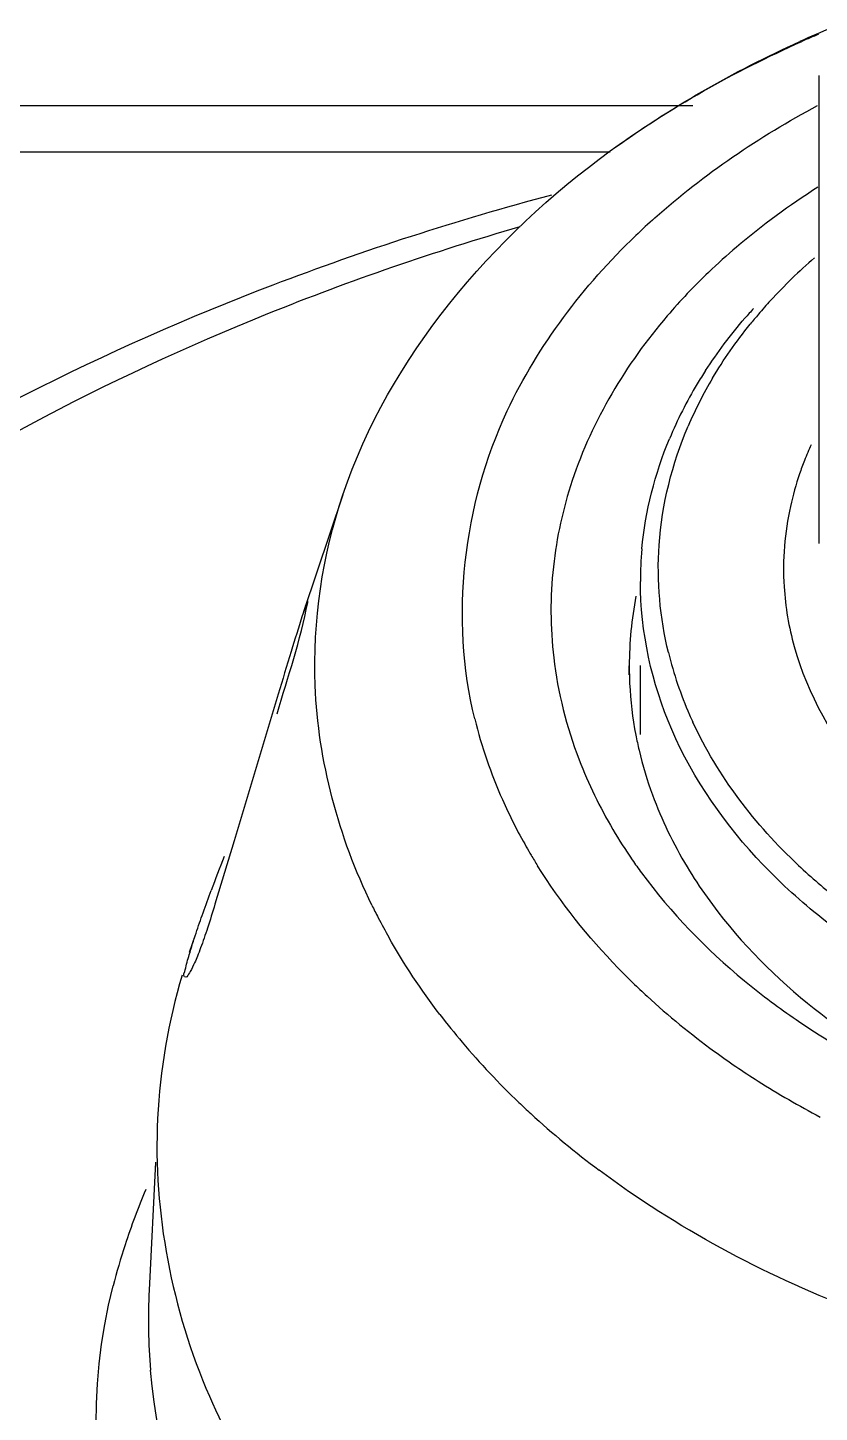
# Model space of a CAD drawing. Header units: millimetres. Extents: x 2513 to 2669, y 1505 to 1675.
# Drawn here: x 2525.61124 to 2525.62004, y 1506.32551 to 1506.3409 of the extents above; entities that cross this region are included whole.
import ezdxf

# ---------------------------------------------------------------- set-up
doc = ezdxf.new("R2010")
doc.units = ezdxf.units.MM

msp = doc.modelspace()

# ---------------------------------------------------------------- linework, layer by layer
at = {"linetype": 'Continuous'}
for p, q in [((2525.620040922457, 1506.335169304979), (2525.620040922457, 1506.340371767745)), ((2525.59738462487, 1506.340037183624), (2525.618634933896, 1506.340037183624)), ((2525.597452380843, 1506.339522525912), (2525.617716945342, 1506.339522525912)), ((2525.614745907428, 1506.335711956277), (2525.614309093674, 1506.334410218924)), ((2525.614310915677, 1506.334414930431), (2525.614294993775, 1506.334365385057)), ((2525.61792815746, 1506.333710796504), (2525.61792815746, 1506.333808931269)), ((2525.618052437753, 1506.333045049045), (2525.618052437753, 1506.333813596015)), ((2525.614026503172, 1506.333493242942), (2525.613537296273, 1506.331863608714)), ((2525.613537296273, 1506.331863608714), (2525.613323804742, 1506.331158909268)), ((2525.613103364476, 1506.330817056572), (2525.613038593398, 1506.33062403396)), ((2525.61268667128, 1506.328777385877), (2525.612681989242, 1506.32868263765)), ((2525.612662624304, 1506.328290758339), (2525.612592399837, 1506.326869658168))]:
    msp.add_line(p, q, dxfattribs=at)
for centre, radius, start, end in [((2525.625287739314, 1506.328691773471), 0.01323793558408827, 112.7048939399261, 114.3726780959285), ((2525.625195793074, 1506.328713598164), 0.01317185478936871, 113.0792782120371, 113.9622251904272), ((2525.625154089532, 1506.308737232675), 0.03136713288800097, 104.9428561184117, 110.8968713612704), ((2525.624980708099, 1506.310193651491), 0.0296717442092997, 106.1808476061386, 111.9108854178857), ((2525.623483616017, 1506.332881634482), 0.00791715860024625, 131.7304422207241, 133.8354863864195), ((2525.623839948031, 1506.332922679702), 0.007279069454378994, 130.418745678335, 133.7139969800095), ((2525.623968784081, 1506.333765380583), 0.006068836629247934, 131.007723213834, 137.4381606109282), ((2525.623431923896, 1506.333343806068), 0.006692712394075353, 133.6806436123054, 139.3963251621441), ((2525.623603252032, 1506.33389040419), 0.005794677584280618, 137.7887391882156, 139.227080950546), ((2525.623663732915, 1506.334052546327), 0.005649919493466236, 137.4906815893956, 139.5364507907258), ((2525.623536915864, 1506.334161056304), 0.005483015594624462, 139.5391335367008, 141.0580325929446), ((2525.622767312598, 1506.334684085307), 0.004551017015210289, 149.3003027931324, 156.8187218659818), ((2525.622929110823, 1506.334396853626), 0.00495056509531701, 146.9898161261534, 149.0409059110821), ((2525.622681759197, 1506.334540122501), 0.00466475330210864, 148.9870332741477, 157.3701872448989), ((2525.623226108877, 1506.334774142336), 0.003600361961767316, 155.4849292324774, 158.5245599462637), ((2525.623130073097, 1506.334812102858), 0.003497096072789959, 158.5272824472698, 161.0890682729397), ((2525.622993552084, 1506.334857302464), 0.003353295211368877, 161.0636729955024, 167.5078458843319), ((2525.621713466574, 1506.334399959211), 0.004656521527142503, 161.5978443307543, 173.6879217370904), ((2525.622852139088, 1506.334888223101), 0.00320854178603673, 167.5007055089281, 183.5518306037511), ((2525.622009172162, 1506.334749226181), 0.003956668019034504, 174.7819340914509, 180.0252327366379), ((2525.621562401633, 1506.334423076554), 0.004503835265692074, 173.7689395046421, 186.6638559060975), ((2525.622890838174, 1506.334892997638), 0.003247463190537715, 183.5936080797104, 195.5312287782466), ((2525.622031625026, 1506.333804897349), 0.004103108246510796, 169.0261056341314, 179.9436719489229), ((2525.622437764038, 1506.334952403131), 0.004193369076367089, 193.7384877324593, 203.6982834994343), ((2525.621983737492, 1506.333806333201), 0.004055219562245263, 179.9632937780881, 182.7134723903993), ((2525.621986150236, 1506.333806851219), 0.004057654144501589, 182.7191659434362, 190.8913860088239), ((2525.621439187923, 1506.334510073554), 0.005384895016498819, 193.8573711642871, 203.9610921143299), ((2525.622613784996, 1506.335024866943), 0.00438367388475479, 203.6408641160706, 204.8410748649796), ((2525.62208987006, 1506.333825490188), 0.004163027670372887, 190.8735710796205, 193.2400574648035), ((2525.622230643829, 1506.333860780252), 0.004308142586415621, 193.2681244998684, 200.1854357447286), ((2525.622217832118, 1506.33463369767), 0.005194063991228294, 201.0740604354396, 210.5875833138068), ((2525.62183755667, 1506.334684423749), 0.005819739878860941, 203.9368825962645, 209.7411514309178), ((2525.622598812056, 1506.334852677734), 0.005633463071456231, 210.5331298340863, 214.5957114944275), ((2525.622085427693, 1506.334821478574), 0.006102951975587962, 209.7039448479579, 210.719250921256), ((2525.637850515148, 1506.322152272068), 0.0262209696681419, 158.6716255070138, 159.5483344562917), ((2525.622173244503, 1506.334873748926), 0.006205147747901176, 210.7199544601604, 211.9799424021575), ((2525.622819666296, 1506.335002803494), 0.005900504618190992, 214.5780703898664, 216.304147654196), ((2525.623844873293, 1506.335828458412), 0.006124190793387503, 223.6999005275633, 226.8372339385542), ((2525.624217385823, 1506.336286879322), 0.006440414491630774, 226.803251242599, 232.0632190978462), ((2525.622980896006, 1506.33422930751), 0.005146622551672719, 211.0406195566627, 215.5369781253044), ((2525.621125144449, 1506.33411082932), 0.006742180549736419, 206.0480331614765, 207.3798159244947), ((2525.621268363377, 1506.334185397487), 0.006903648667238429, 207.382723426307, 209.4273427823983), ((2525.61955060918, 1506.328426094984), 0.006872650689942655, 163.5587273684685, 177.0701444868942), ((2525.623259972385, 1506.335728607598), 0.007590788504001405, 224.0686966307597, 224.8660977622178), ((2525.623338711202, 1506.335807067961), 0.007701945267396869, 224.866565537662, 225.7912270928272), ((2525.623461043948, 1506.335933317499), 0.007877740979528855, 225.7937148314071, 227.3787870241142), ((2525.624150059795, 1506.336292234704), 0.007759558025737985, 230.4480659248888, 233.2489722366133), ((2525.62385252024, 1506.336371640462), 0.008465371448832573, 227.4379637945201, 233.9843184572718), ((2525.624396909386, 1506.336621930064), 0.008171423898817774, 233.2453475722062, 235.6289828357019), ((2525.622232664181, 1506.334830523535), 0.008065334054937544, 217.3730094755835, 220.1982497527148), ((2525.622672190312, 1506.335209506889), 0.008645661848768417, 220.2366087286488, 226.3338064252945), ((2525.624288784328, 1506.33696038638), 0.009198110788390133, 233.94265619969, 237.5959285753846), ((2525.624598243646, 1506.337450793671), 0.009777991965772793, 237.6048905209817, 242.2871900922326), ((2525.623028880321, 1506.335572827736), 0.009154760403673242, 226.2889727242914, 227.4147113673295), ((2525.623459989833, 1506.336055424542), 0.009801812820718736, 227.468218005423, 233.2428615359588), ((2525.619624937218, 1506.324989557858), 0.00767949509871923, 157.0248864237692, 161.9172085757148), ((2525.619349476878, 1506.325082357527), 0.007388878193073226, 161.9381945766954, 165.6313910040054), ((2525.61930219763, 1506.326534748006), 0.006717691442831486, 177.142434876036, 184.7488639116616)]:
    msp.add_arc(centre, radius, start, end, dxfattribs=at)
for points in [[(2525.617716945342, 1506.339533282502), (2525.618373514905, 1506.340009814692), (2525.619085880195, 1506.340415128318), (2525.61982483889, 1506.340749951505)], [(2525.617717082955, 1506.33953318769), (2525.618378611541, 1506.340013457973), (2525.619099230487, 1506.340418193095), (2525.61984625159, 1506.340750215816)], [(2525.618213741789, 1506.338790088249), (2525.618760249026, 1506.339277655616), (2525.61937566017, 1506.339693729728), (2525.620021970989, 1506.340038221272)], [(2525.614745968739, 1506.335711946), (2525.615258821592, 1506.337241733396), (2525.616411426532, 1506.338585280083), (2525.617717082955, 1506.33953318769)], [(2525.620026353826, 1506.33913088699), (2525.619709928351, 1506.338929847583), (2525.619405767597, 1506.338707575183), (2525.619120424889, 1506.338464426127)], [(2525.616572801717, 1506.336644126447), (2525.616915666101, 1506.337372590478), (2525.617419586185, 1506.338034836697), (2525.618000270617, 1506.338592529641)], [(2525.613965841429, 1506.338041159545), (2525.612095745181, 1506.337325622799), (2525.610283796505, 1506.336417711423), (2525.608615371184, 1506.335310638814)], [(2525.613908279798, 1506.337722068371), (2525.6121088007, 1506.336996884354), (2525.610369592665, 1506.336080776616), (2525.608782241478, 1506.334965279825)], [(2525.618350618767, 1506.337699576651), (2525.617892866603, 1506.337164589974), (2525.617516882593, 1506.336538190459), (2525.617295060302, 1506.335869951984)], [(2525.616211020568, 1506.333220360235), (2525.615937301718, 1506.334334848787), (2525.616084085718, 1506.335605779967), (2525.616572801717, 1506.336644126447)], [(2525.618260425189, 1506.335152348358), (2525.618291350529, 1506.335605337365), (2525.618405338583, 1506.336058022448), (2525.618583726429, 1506.336475554715)], [(2525.618068901478, 1506.335109071635), (2525.618107211074, 1506.33552860904), (2525.618214442526, 1506.335945992227), (2525.618376144639, 1506.336335005963)], [(2525.614437920347, 1506.333590449935), (2525.614409273138, 1506.334304456891), (2525.6145188332, 1506.335034424013), (2525.614745968739, 1506.335711946)], [(2525.618364368057, 1506.333956516895), (2525.61826971682, 1506.334345273788), (2525.61823317307, 1506.334753164064), (2525.618260425189, 1506.335152348358)], [(2525.618400667233, 1506.333101529819), (2525.618177857888, 1506.333616158635), (2525.618052732957, 1506.334186692486), (2525.618052504527, 1506.334747483687)], [(2525.614013981733, 1506.333275617508), (2525.614134399884, 1506.333686997121), (2525.614274657235, 1506.334094509603), (2525.614354364118, 1506.334515675283)], [(2525.617088994046, 1506.333900432645), (2525.617134429925, 1506.33351343913), (2525.617231532341, 1506.333129818428), (2525.617371165717, 1506.332766045256)], [(2525.619761957228, 1506.334023445339), (2525.619909121585, 1506.333492474084), (2525.620195340211, 1506.332991581805), (2525.62055168497, 1506.33257133636)], [(2525.61506779261, 1506.331150172759), (2525.614698917401, 1506.331904940677), (2525.614471598947, 1506.332751039856), (2525.614437920347, 1506.333590449935)], [(2525.619808885138, 1506.331591769043), (2525.61932879374, 1506.332043291299), (2525.618912560367, 1506.332585184417), (2525.618635703771, 1506.333183273477)], [(2525.619417277208, 1506.331597370398), (2525.618999277256, 1506.332034974451), (2525.618641105703, 1506.332546182532), (2525.618400667233, 1506.333101529819)], [(2525.617805942261, 1506.330449059745), (2525.617470078716, 1506.330796033141), (2525.617165572077, 1506.331177741167), (2525.616909829978, 1506.331587363964)], [(2525.618064535628, 1506.331509282764), (2525.618391770521, 1506.331063808299), (2525.618782836101, 1506.330661322138), (2525.619208948801, 1506.330309245242)], [(2525.618792880443, 1506.331237945056), (2525.619107340832, 1506.330797251345), (2525.619491213524, 1506.33040175894), (2525.619911216858, 1506.330060154663)], [(2525.615823137955, 1506.329934853306), (2525.61561491401, 1506.33020756715), (2525.615423982196, 1506.330494637201), (2525.615255427312, 1506.330793500554)], [(2525.619911216858, 1506.330060154663), (2525.620300493664, 1506.329743541411), (2525.620725889485, 1506.329468375135), (2525.62116948413, 1506.329233845451)], [(2525.619783735694, 1506.329877243487), (2525.620326166463, 1506.329506108335), (2525.620914618809, 1506.329197126347), (2525.621522966002, 1506.32894835711)], [(2525.612686942015, 1506.328777379134), (2525.612634888342, 1506.327731937554), (2525.612846158235, 1506.326650851443), (2525.613262045111, 1506.325690280889)], [(2525.620412680295, 1506.326659065764), (2525.619414903363, 1506.327048496833), (2525.618451892934, 1506.327560677117), (2525.617594345642, 1506.328202415386)]]:
    msp.add_open_spline(points, degree=3, dxfattribs=at)
for points, knots in [([(2525.61877769689, 1506.337093862546), (2525.618843077699, 1506.337194522393), (2525.618982466442, 1506.33739319501), (2525.619134962582, 1506.337581961792), (2525.619214920611, 1506.337674692187)], [0, 0, 0, 0, 0.4950235531, 1, 1, 1, 1]), ([(2525.618854098, 1506.337007554133), (2525.618915635619, 1506.337111393374), (2525.619048045598, 1506.337316506659), (2525.619194901946, 1506.337511499896), (2525.619272319677, 1506.337607312152)], [0, 0, 0, 0, 0.4949224195, 1, 1, 1, 1]), ([(2525.614356669036, 1506.334531211859), (2525.614356975529, 1506.334536998454), (2525.614317870773, 1506.334459180143), (2525.614322556577, 1506.334448799853), (2525.614311163712, 1506.334414533999)], [0, 0, 0, 0, 0.1382822871, 1, 1, 1, 1]), ([(2525.614354364118, 1506.334515675283), (2525.614354943828, 1506.334518738431), (2525.614355853754, 1506.334523894084), (2525.614356556897, 1506.334529094679), (2525.614356669036, 1506.334531211859)], [0, 0, 0, 0, 0.5952115669, 1, 1, 1, 1]), ([(2525.614294993775, 1506.334365385057), (2525.614252190111, 1506.334234110281), (2525.61416232093, 1506.333943484852), (2525.614074315453, 1506.333652317889), (2525.614026503172, 1506.333493242942)], [0, 0, 0, 0, 0.4539287363, 1, 1, 1, 1]), ([(2525.618187104063, 1506.332374214173), (2525.618237535647, 1506.33223679611), (2525.618353260204, 1506.331964035509), (2525.618494287522, 1506.331703510123), (2525.61857125976, 1506.331575474082)], [0, 0, 0, 0, 0.4949081224, 1, 1, 1, 1]), ([(2525.613113638843, 1506.330837590178), (2525.613138920383, 1506.330913504441), (2525.613193914642, 1506.331072865868), (2525.613251474189, 1506.331231314618), (2525.613282324276, 1506.331314326839)], [0, 0, 0, 0, 0.4746518247, 1, 1, 1, 1]), ([(2525.620332683153, 1506.330805786631), (2525.6202127779, 1506.330892074869), (2525.619980798903, 1506.331069998801), (2525.619760794567, 1506.331262579879), (2525.619655478269, 1506.331361392014)], [0, 0, 0, 0, 0.5056685335, 1, 1, 1, 1]), ([(2525.613323804739, 1506.33115890927), (2525.613297386985, 1506.331070290804), (2525.613246767187, 1506.330907783773), (2525.613191354562, 1506.330746816944), (2525.613164254967, 1506.330673977096)], [0, 0, 0, 0, 0.5433476858, 1, 1, 1, 1]), ([(2525.61299425414, 1506.330432056987), (2525.613005838359, 1506.33048819953), (2525.613044417583, 1506.330623997602), (2525.613087214306, 1506.330758243773), (2525.613113638843, 1506.330837590178)], [0, 0, 0, 0, 0.4066886826, 1, 1, 1, 1]), ([(2525.613164254967, 1506.330673977096), (2525.613152972179, 1506.330643650571), (2525.613131719819, 1506.330588356444), (2525.613108744142, 1506.330533739808), (2525.613097647864, 1506.330509262578)], [0, 0, 0, 0, 0.5462790945, 1, 1, 1, 1]), ([(2525.613097647864, 1506.330509262578), (2525.61308251357, 1506.330475877905), (2525.61305610186, 1506.330422921412), (2525.613025781027, 1506.330370819508), (2525.613010084883, 1506.330354276698)], [0, 0, 0, 0, 0.616472185, 1, 1, 1, 1]), ([(2525.613010084883, 1506.330354276698), (2525.61300473174, 1506.330348634801), (2525.612955865736, 1506.330351553729), (2525.612988878001, 1506.330406001698), (2525.61299425414, 1506.330432056987)], [0, 0, 0, 0, 0.2262073397, 1, 1, 1, 1]), ([(2525.621520009593, 1506.315734961464), (2525.61867701224, 1506.316412902259), (2525.613440691222, 1506.318740528522), (2525.61161019035, 1506.32464507784), (2525.61219172821, 1506.326915975525)], [0, 0, 0, 0, 0.5549218506, 1, 1, 1, 1]), ([(2525.60219850704, 1506.326593913077), (2525.60154454194, 1506.32458826339), (2525.601255962523, 1506.320035850869), (2525.604479230377, 1506.313726201332), (2525.610443736126, 1506.308901141384), (2525.615477832342, 1506.30699077893), (2525.618199500573, 1506.306341822047)], [0, 0, 0, 0, 0.2192631054, 0.4492243298, 0.7091871743000001, 1, 1, 1, 1]), ([(2525.621160222919, 1506.317687543328), (2525.618965857541, 1506.318288311256), (2525.615040071094, 1506.320134392398), (2525.612763526909, 1506.324103509151), (2525.612607567053, 1506.325978600762)], [0, 0, 0, 0, 0.5473395992, 1, 1, 1, 1]), ([(2525.613262045111, 1506.325690280889), (2525.61361481214, 1506.324875497735), (2525.615859641829, 1506.321494155156), (2525.619951855798, 1506.319763913717), (2525.623012062847, 1506.319265005896)], [0, 0, 0, 0, 0.2226090008, 1, 1, 1, 1])]:
    msp.add_open_spline(points, degree=3, knots=knots, dxfattribs=at)

doc.saveas('drawing.dxf')
